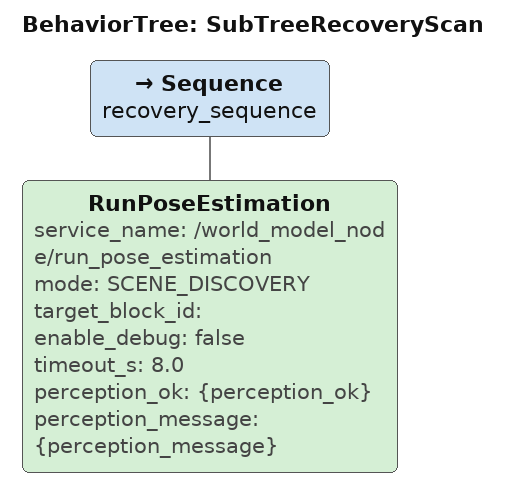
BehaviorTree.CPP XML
<root>
  <BehaviorTree ID="SubTreeRecoveryScan">
    <Sequence name="recovery_sequence">
      <RunPoseEstimation
        service_name="/world_model_node/run_pose_estimation"
        mode="SCENE_DISCOVERY"
        target_block_id=""
        enable_debug="false"
        timeout_s="8.0"
        perception_ok="{perception_ok}"
        perception_message="{perception_message}"/>
    </Sequence>
  </BehaviorTree>
</root>
